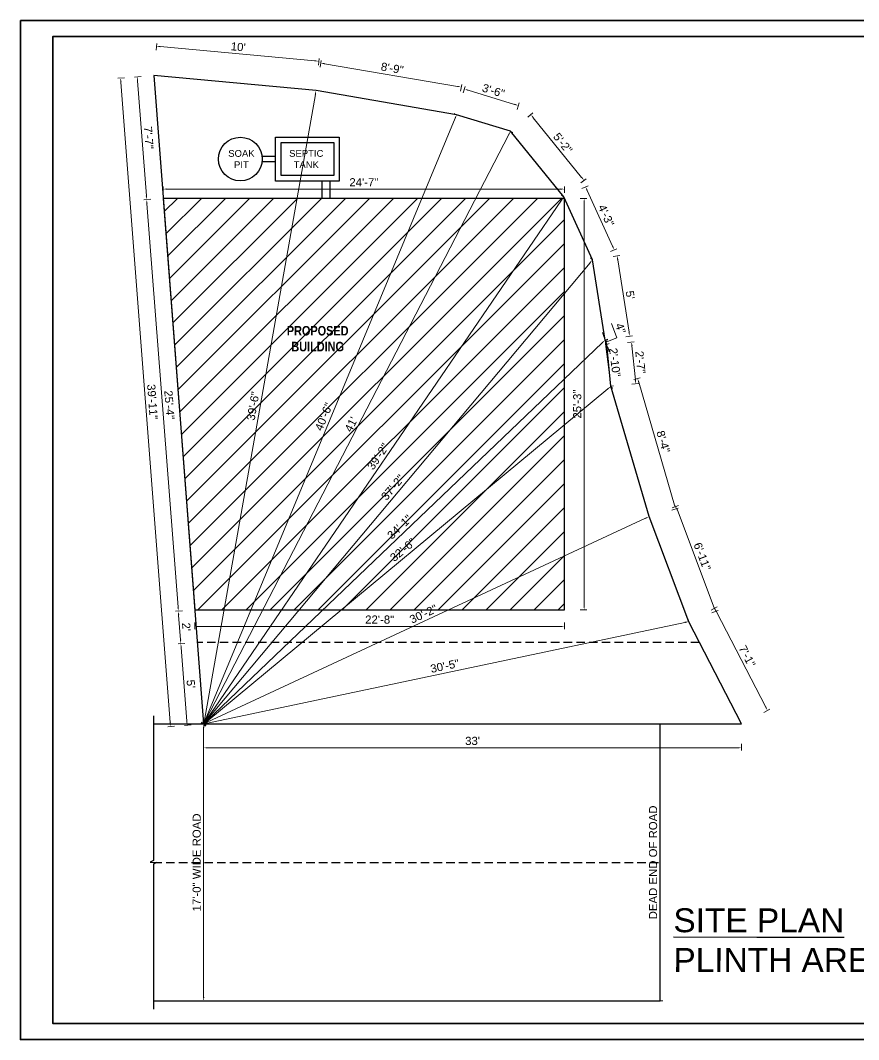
# Model space of a CAD drawing. Header units: inches. Extents: x 100101 to 119806, y -2288 to 8641.
# Drawn here: x 111516 to 112133, y -200 to 551 of the extents above; entities that cross this region are included whole.
import ezdxf

# ---------------------------------------------------------------- set-up
doc = ezdxf.new("R2010")
doc.units = ezdxf.units.IN
doc.header["$LTSCALE"] = 0.5
doc.header["$MEASUREMENT"] = 0
doc.header["$PDMODE"] = 66
doc.linetypes.add('DASHED2', pattern=[0.375, 0.25, -0.125])
doc.layers.add('DIMENSION', color=5, linetype='Continuous')
doc.layers.add('plan wall', color=7, linetype='Continuous')
for name, color, linetype, lineweight in [('door', 202, 'Continuous', 5), ('steps', 253, 'Continuous', 20), ('Toilet', 7, 'Continuous', 25), ('WALL - A', 1, 'Continuous', 40)]:
    doc.layers.add(name, color=color, linetype=linetype, lineweight=lineweight)
doc.layers.add('Normal Wall', color=7, linetype='Continuous', lineweight=35, true_color=0xffaf89)
doc.styles.add('Lettring Text', font='arial.ttf')
doc.styles.get("Standard").update_dxf_attribs({"font": 'arial.ttf'})
doc.dimstyles.new('Copy of Standard', dxfattribs={"dimtxt": 6, "dimasz": 2.875, "dimexe": 2, "dimexo": 4, "dimgap": 2, "dimtad": 1, "dimdec": 0, "dimrnd": 1, "dimzin": 0, "dimdsep": 46, "dimlunit": 4, "dimtxsty": 'Lettring Text', "dimcen": 0.1, "dimclrd": 7, "dimclre": 7, "dimclrt": 7, "dimazin": 0, "dimtfac": 0.645, "dimtdec": 0, "dimtmove": 1, "dimatfit": 0, "dimfxl": 3, "dimfxlon": 1, "dimtfillclr": 256, "dimtolj": 1, "dimtzin": 0, "dimlwd": -1, "dimlwe": -1, "dimarcsym": 2})

# ---------------------------------------------------------------- blocks, each defined once
blk = doc.blocks.new('*D1101')
at = {"layer": 'Defpoints', "color": 0, "ltscale": 0.5, "transparency": 16777216}
for p in [(111615.71, 531.62), (111613.72, 510.02), (111733.23, 498.97)]:
    blk.add_point(p, dxfattribs=at)
at = {"layer": 'steps', "color": 7, "ltscale": 0.5, "transparency": 16777216}
for p, q in [((111615.44, 528.63), (111615.9, 533.61)), ((111732.36, 520.84), (111618.58, 531.36)), ((111734.95, 517.59), (111735.41, 522.57))]:
    blk.add_line(p, q, dxfattribs=at)
for points in [[(111618.62, 531.83), (111618.53, 530.88), (111615.71, 531.62)], [(111732.41, 521.32), (111732.32, 520.37), (111735.23, 520.58)]]:
    blk.add_solid(points, dxfattribs=at)
at = {"layer": 'steps', "color": 7, "ltscale": 0.5, "transparency": 16777216, "insert": (111675.94, 531.14), "char_height": 6, "attachment_point": 5, "rotation": 354.72129, "style": 'Lettring Text'}
blk.add_mtext("\\A1;10'", dxfattribs=at)
blk = doc.blocks.new('*D1102')
at = {"layer": 'Defpoints', "color": 0, "ltscale": 0.5, "transparency": 16777216}
for p in [(111736.71, 519.25), (111733.23, 498.97), (111836.74, 481.21)]:
    blk.add_point(p, dxfattribs=at)
at = {"layer": 'steps', "color": 7, "ltscale": 0.5, "transparency": 16777216}
for p, q in [((111736.2, 516.29), (111737.05, 521.22)), ((111837.39, 501.98), (111739.54, 518.76)), ((111839.71, 498.53), (111840.56, 503.46))]:
    blk.add_line(p, q, dxfattribs=at)
for points in [[(111739.62, 519.24), (111739.46, 518.29), (111736.71, 519.25)], [(111837.47, 502.45), (111837.3, 501.5), (111840.22, 501.49)]]:
    blk.add_solid(points, dxfattribs=at)
at = {"layer": 'steps', "color": 7, "ltscale": 0.5, "transparency": 16777216, "insert": (111789.32, 515.36), "char_height": 6, "attachment_point": 5, "rotation": 350.26378, "style": 'Lettring Text'}
blk.add_mtext('\\A1;8\'-9"', dxfattribs=at)
blk = doc.blocks.new('*D1103')
at = {"layer": 'Defpoints', "color": 0, "ltscale": 0.5, "transparency": 16777216}
for p in [(111842.48, 500.05), (111836.74, 481.21), (111876.46, 469.12)]:
    blk.add_point(p, dxfattribs=at)
at = {"layer": 'steps', "color": 7, "ltscale": 0.5, "transparency": 16777216}
for p, q in [((111841.6, 497.18), (111843.06, 501.97)), ((111879.45, 488.8), (111845.23, 499.22)), ((111881.32, 485.09), (111882.78, 489.88))]:
    blk.add_line(p, q, dxfattribs=at)
for points in [[(111845.37, 499.67), (111845.09, 498.76), (111842.48, 500.05)], [(111879.59, 489.26), (111879.31, 488.34), (111882.2, 487.96)]]:
    blk.add_solid(points, dxfattribs=at)
at = {"layer": 'steps', "color": 7, "ltscale": 0.5, "transparency": 16777216, "insert": (111863.81, 498.85), "char_height": 6, "attachment_point": 5, "rotation": 343.06803, "style": 'Lettring Text'}
blk.add_mtext('\\A1;3\'-6"', dxfattribs=at)
blk = doc.blocks.new('*D1104')
at = {"layer": 'Defpoints', "color": 0, "ltscale": 0.5, "transparency": 16777216}
for p in [(111891.4, 481.22), (111876.46, 469.12), (111915.66, 420.72)]:
    blk.add_point(p, dxfattribs=at)
at = {"layer": 'steps', "color": 7, "ltscale": 0.5, "transparency": 16777216}
for p, q in [((111889.07, 479.33), (111892.95, 482.48)), ((111928.79, 435.06), (111893.21, 478.99)), ((111928.27, 430.93), (111932.15, 434.08))]:
    blk.add_line(p, q, dxfattribs=at)
for points in [[(111893.58, 479.29), (111892.84, 478.68), (111891.4, 481.22)], [(111929.16, 435.36), (111928.42, 434.75), (111930.6, 432.82)]]:
    blk.add_solid(points, dxfattribs=at)
at = {"layer": 'steps', "color": 7, "ltscale": 0.5, "transparency": 16777216, "insert": (111914.93, 460.21), "char_height": 6, "attachment_point": 5, "rotation": 309.00306, "style": 'Lettring Text'}
blk.add_mtext('\\A1;5\'-2"', dxfattribs=at)
blk = doc.blocks.new('*D1111')
at = {"layer": 'Defpoints', "color": 0, "ltscale": 0.5, "transparency": 16777216}
for p in [(111931.66, 428.02), (111915.66, 420.72), (111936.79, 374.4)]:
    blk.add_point(p, dxfattribs=at)
at = {"layer": 'steps', "color": 7, "ltscale": 0.5, "transparency": 16777216}
for p, q in [((111928.93, 426.78), (111933.48, 428.85)), ((111951.6, 384.32), (111932.85, 425.41)), ((111950.06, 380.46), (111954.61, 382.54))]:
    blk.add_line(p, q, dxfattribs=at)
for points in [[(111933.29, 425.6), (111932.41, 425.21), (111931.66, 428.02)], [(111952.03, 384.52), (111951.16, 384.12), (111952.79, 381.71)]]:
    blk.add_solid(points, dxfattribs=at)
at = {"layer": 'steps', "color": 7, "ltscale": 0.5, "transparency": 16777216, "insert": (111946.83, 406.97), "char_height": 6, "attachment_point": 5, "rotation": 294.52682, "style": 'Lettring Text'}
blk.add_mtext('\\A1;4\'-3"', dxfattribs=at)
blk = doc.blocks.new('*D1112')
at = {"layer": 'Defpoints', "color": 0, "ltscale": 0.5, "transparency": 16777216}
for p in [(111954.9, 377.24), (111936.79, 374.4), (111946.06, 315.28)]:
    blk.add_point(p, dxfattribs=at)
at = {"layer": 'steps', "color": 7, "ltscale": 0.5, "transparency": 16777216}
for p, q in [((111951.94, 376.78), (111956.87, 377.55)), ((111963.72, 320.96), (111955.34, 374.4)), ((111961.2, 317.66), (111966.14, 318.43))]:
    blk.add_line(p, q, dxfattribs=at)
for points in [[(111955.82, 374.48), (111954.87, 374.33), (111954.9, 377.24)], [(111964.2, 321.04), (111963.25, 320.89), (111964.17, 318.12)]]:
    blk.add_solid(points, dxfattribs=at)
at = {"layer": 'steps', "color": 7, "ltscale": 0.5, "transparency": 16777216, "insert": (111964.52, 348.46), "char_height": 6, "attachment_point": 5, "rotation": 278.91029, "style": 'Lettring Text'}
blk.add_mtext("\\A1;5'", dxfattribs=at)
blk = doc.blocks.new('*D1113')
at = {"layer": 'Defpoints', "color": 0, "ltscale": 0.5, "transparency": 16777216}
for p in [(111947.24, 311.96), (111965.54, 313.81), (111950.34, 281.19)]:
    blk.add_point(p, dxfattribs=at)
at = {"layer": 'steps', "color": 7, "ltscale": 0.5, "transparency": 16777216}
for p, q in [((111962.56, 313.51), (111967.53, 314.01)), ((111968.35, 285.9), (111965.83, 310.95)), ((111965.66, 282.73), (111970.63, 283.24))]:
    blk.add_line(p, q, dxfattribs=at)
for points in [[(111966.31, 311), (111965.35, 310.9), (111965.54, 313.81)], [(111968.83, 285.94), (111967.88, 285.85), (111968.64, 283.04)]]:
    blk.add_solid(points, dxfattribs=at)
at = {"layer": 'steps', "color": 7, "ltscale": 0.5, "transparency": 16777216, "insert": (111972.08, 298.92), "char_height": 6, "attachment_point": 5, "rotation": 275.753, "style": 'Lettring Text'}
blk.add_mtext('\\A1;2\'-7"', dxfattribs=at)
blk = doc.blocks.new('*D1114')
at = {"layer": 'Defpoints', "color": 0, "ltscale": 0.5, "transparency": 16777216}
for p in [(111969.99, 286.93), (111950.34, 281.19), (111978.39, 185.21)]:
    blk.add_point(p, dxfattribs=at)
at = {"layer": 'steps', "color": 7, "ltscale": 0.5, "transparency": 16777216}
for p, q in [((111967.11, 286.09), (111971.91, 287.49)), ((111997.23, 193.71), (111970.8, 284.17)), ((111995.16, 190.11), (111999.96, 191.51))]:
    blk.add_line(p, q, dxfattribs=at)
for points in [[(111971.26, 284.31), (111970.34, 284.04), (111969.99, 286.93)], [(111997.69, 193.85), (111996.77, 193.58), (111998.04, 190.95)]]:
    blk.add_solid(points, dxfattribs=at)
at = {"layer": 'steps', "color": 7, "ltscale": 0.5, "transparency": 16777216, "insert": (111988.87, 240.36), "char_height": 6, "attachment_point": 5, "rotation": 286.28903, "style": 'Lettring Text'}
blk.add_mtext('\\A1;8\'-4"', dxfattribs=at)
blk = doc.blocks.new('*D1115')
at = {"layer": 'Defpoints', "color": 0, "ltscale": 0.5, "transparency": 16777216}
for p in [(111998.25, 192.71), (111978.39, 185.21), (112007.6, 107.88)]:
    blk.add_point(p, dxfattribs=at)
at = {"layer": 'steps', "color": 7, "ltscale": 0.5, "transparency": 16777216}
for p, q in [((111995.44, 191.65), (112000.12, 193.42)), ((112026.45, 118.08), (111999.27, 190.02)), ((112024.66, 114.33), (112029.34, 116.09))]:
    blk.add_line(p, q, dxfattribs=at)
for points in [[(111999.72, 190.19), (111998.82, 189.86), (111998.25, 192.71)], [(112026.9, 118.25), (112026, 117.91), (112027.47, 115.39)]]:
    blk.add_solid(points, dxfattribs=at)
at = {"layer": 'steps', "color": 7, "ltscale": 0.5, "transparency": 16777216, "insert": (112017.6, 155.84), "char_height": 6, "attachment_point": 5, "rotation": 290.69781, "style": 'Lettring Text'}
blk.add_mtext('\\A1;6\'-11"', dxfattribs=at)
blk = doc.blocks.new('*D1116')
at = {"layer": 'Defpoints', "color": 0, "ltscale": 0.5, "transparency": 16777216}
for p in [(112026.77, 117.78), (112007.6, 107.88), (112046.48, 32.59)]:
    blk.add_point(p, dxfattribs=at)
at = {"layer": 'steps', "color": 7, "ltscale": 0.5, "transparency": 16777216}
for p, q in [((112024.1, 116.4), (112028.54, 118.7)), ((112064.33, 45.04), (112028.09, 115.22)), ((112062.98, 41.11), (112067.43, 43.4))]:
    blk.add_line(p, q, dxfattribs=at)
for points in [[(112028.51, 115.44), (112027.66, 115), (112026.77, 117.78)], [(112064.76, 45.26), (112063.9, 44.82), (112065.65, 42.49)]]:
    blk.add_solid(points, dxfattribs=at)
at = {"layer": 'steps', "color": 7, "ltscale": 0.5, "transparency": 16777216, "insert": (112050.66, 82.43), "char_height": 6, "attachment_point": 5, "rotation": 297.3116, "style": 'Lettring Text'}
blk.add_mtext('\\A1;7\'-1"', dxfattribs=at)
blk = doc.blocks.new('*D1117')
at = {"layer": 'Defpoints', "color": 0, "ltscale": 0.5, "transparency": 16777216}
for p in [(111650.48, 32.59), (112046.48, 32.59), (112046.48, 14.99)]:
    blk.add_point(p, dxfattribs=at)
at = {"layer": 'steps', "color": 7, "ltscale": 0.5, "transparency": 16777216}
for p, q in [((111650.48, 17.99), (111650.48, 12.99)), ((112046.48, 17.99), (112046.48, 12.99)), ((111653.36, 14.99), (112043.61, 14.99))]:
    blk.add_line(p, q, dxfattribs=at)
for points in [[(111653.36, 15.47), (111653.36, 14.51), (111650.48, 14.99)], [(112043.61, 15.47), (112043.61, 14.51), (112046.48, 14.99)]]:
    blk.add_solid(points, dxfattribs=at)
at = {"layer": 'steps', "color": 7, "ltscale": 0.5, "transparency": 16777216, "insert": (111848.48, 20.06), "char_height": 6, "attachment_point": 5, "style": 'Lettring Text'}
blk.add_mtext("\\A1;33'", dxfattribs=at)
blk = doc.blocks.new('*D1118')
at = {"layer": 'Defpoints', "color": 0, "ltscale": 0.5, "transparency": 16777216}
for p in [(111613.72, 510.02), (111626.09, 30.71), (111650.48, 32.59)]:
    blk.add_point(p, dxfattribs=at)
at = {"layer": 'steps', "color": 7, "ltscale": 0.5, "transparency": 16777216}
for p, q in [((111592.31, 508.37), (111587.33, 507.98)), ((111589.54, 505.27), (111625.86, 33.58)), ((111629.08, 30.94), (111624.09, 30.56))]:
    blk.add_line(p, q, dxfattribs=at)
for points in [[(111590.02, 505.31), (111589.06, 505.23), (111589.32, 508.14)], [(111626.34, 33.61), (111625.39, 33.54), (111626.09, 30.71)]]:
    blk.add_solid(points, dxfattribs=at)
at = {"layer": 'steps', "color": 7, "ltscale": 0.5, "transparency": 16777216, "insert": (111612.75, 269.81), "char_height": 6, "attachment_point": 5, "rotation": 274.40348, "style": 'Lettring Text'}
blk.add_mtext('\\A1;39\'-11"', dxfattribs=at)
blk = doc.blocks.new('*D1119')
at = {"layer": 'Defpoints', "color": 0, "ltscale": 0.5, "transparency": 16777216}
for p in [(111620.68, 426.42), (111620.68, 419.59), (111916.17, 419.59)]:
    blk.add_point(p, dxfattribs=at)
at = {"layer": 'steps', "color": 7, "ltscale": 0.5, "transparency": 16777216}
for p, q in [((111620.68, 423.59), (111620.68, 428.42)), ((111916.17, 423.59), (111916.17, 428.42)), ((111913.3, 426.42), (111623.56, 426.42))]:
    blk.add_line(p, q, dxfattribs=at)
for points in [[(111623.56, 426.9), (111623.56, 425.94), (111620.68, 426.42)], [(111913.3, 426.9), (111913.3, 425.94), (111916.17, 426.42)]]:
    blk.add_solid(points, dxfattribs=at)
at = {"layer": 'steps', "color": 7, "ltscale": 0.5, "transparency": 16777216, "insert": (111768.43, 431.44), "char_height": 6, "attachment_point": 5, "style": 'Lettring Text'}
blk.add_mtext('\\A1;24\'-7"', dxfattribs=at)
blk = doc.blocks.new('*D1120')
at = {"layer": 'Defpoints', "color": 0, "ltscale": 0.5, "transparency": 16777216}
for p in [(111620.68, 419.59), (111631.85, 115.65), (111644.01, 116.59)]:
    blk.add_point(p, dxfattribs=at)
at = {"layer": 'steps', "color": 7, "ltscale": 0.5, "transparency": 16777216}
for p, q in [((111611.51, 418.88), (111606.52, 418.5)), ((111608.74, 415.79), (111631.63, 118.52)), ((111634.84, 115.88), (111629.86, 115.5))]:
    blk.add_line(p, q, dxfattribs=at)
for points in [[(111609.22, 415.82), (111608.26, 415.75), (111608.52, 418.65)], [(111632.11, 118.56), (111631.15, 118.48), (111631.85, 115.65)]]:
    blk.add_solid(points, dxfattribs=at)
at = {"layer": 'steps', "color": 7, "ltscale": 0.5, "transparency": 16777216, "insert": (111625.23, 267.54), "char_height": 6, "attachment_point": 5, "rotation": 274.40348, "style": 'Lettring Text'}
blk.add_mtext('\\A1;25\'-4"', dxfattribs=at)
blk = doc.blocks.new('*D1121')
at = {"layer": 'Defpoints', "color": 0, "ltscale": 0.5, "transparency": 16777216}
for p in [(111644.01, 116.59), (111916.17, 116.59), (111916.17, 104.32)]:
    blk.add_point(p, dxfattribs=at)
at = {"layer": 'steps', "color": 7, "ltscale": 0.5, "transparency": 16777216}
for p, q in [((111644.01, 107.32), (111644.01, 102.32)), ((111916.17, 107.32), (111916.17, 102.32)), ((111646.89, 104.32), (111913.3, 104.32))]:
    blk.add_line(p, q, dxfattribs=at)
for points in [[(111646.89, 104.8), (111646.89, 103.84), (111644.01, 104.32)], [(111913.3, 104.8), (111913.3, 103.84), (111916.17, 104.32)]]:
    blk.add_solid(points, dxfattribs=at)
at = {"layer": 'steps', "color": 7, "ltscale": 0.5, "transparency": 16777216, "insert": (111780.09, 109.38), "char_height": 6, "attachment_point": 5, "style": 'Lettring Text'}
blk.add_mtext('\\A1;22\'-8"', dxfattribs=at)
blk = doc.blocks.new('*D1109')
at = {"layer": 'Defpoints', "color": 0, "ltscale": 0.5, "transparency": 16777216}
for p in [(111916.17, 419.59), (111930.63, 419.59), (111916.17, 116.59)]:
    blk.add_point(p, dxfattribs=at)
at = {"layer": 'steps', "color": 7, "ltscale": 0.5, "transparency": 16777216}
for p, q in [((111927.63, 419.59), (111932.63, 419.59)), ((111930.63, 119.46), (111930.63, 416.71)), ((111927.63, 116.59), (111932.63, 116.59))]:
    blk.add_line(p, q, dxfattribs=at)
for points in [[(111930.16, 416.71), (111931.11, 416.71), (111930.63, 419.59)], [(111930.16, 119.46), (111931.11, 119.46), (111930.63, 116.59)]]:
    blk.add_solid(points, dxfattribs=at)
at = {"layer": 'steps', "color": 7, "ltscale": 0.5, "transparency": 16777216, "insert": (111925.57, 268.09), "char_height": 6, "attachment_point": 5, "rotation": 90, "style": 'Lettring Text'}
blk.add_mtext('\\A1;25\'-3"', dxfattribs=at)
blk = doc.blocks.new('*D1110')
at = {"layer": 'Defpoints', "color": 0, "ltscale": 0.5, "transparency": 16777216}
for p in [(111733.23, 498.97), (111650.48, 32.59), (111650.48, 32.59)]:
    blk.add_point(p, dxfattribs=at)
at = {"layer": 'steps', "color": 7, "ltscale": 0.5, "transparency": 16777216}
for p, q in [((111732.73, 496.14), (111650.99, 35.42)), ((111733.23, 498.97), (111731.26, 499.32)), ((111650.48, 32.59), (111648.51, 32.94))]:
    blk.add_line(p, q, dxfattribs=at)
for points in [[(111732.26, 496.23), (111733.2, 496.06), (111733.23, 498.97)], [(111650.51, 35.5), (111651.46, 35.34), (111650.48, 32.59)]]:
    blk.add_solid(points, dxfattribs=at)
at = {"layer": 'steps', "color": 7, "ltscale": 0.5, "transparency": 16777216, "insert": (111686.87, 266.67), "char_height": 6, "attachment_point": 5, "rotation": 79.93926, "style": 'Lettring Text'}
blk.add_mtext('\\A1;39\'-6"', dxfattribs=at)
blk = doc.blocks.new('*D1105')
at = {"layer": 'Defpoints', "color": 0, "ltscale": 0.5, "transparency": 16777216}
for p in [(111936.79, 374.4), (111936.79, 374.4), (111650.48, 32.59)]:
    blk.add_point(p, dxfattribs=at)
at = {"layer": 'steps', "color": 7, "ltscale": 0.5, "transparency": 16777216}
for p, q in [((111936.79, 374.4), (111935.26, 375.69)), ((111652.33, 34.79), (111934.95, 372.2)), ((111650.48, 32.59), (111648.95, 33.87))]:
    blk.add_line(p, q, dxfattribs=at)
for points in [[(111934.58, 372.51), (111935.31, 371.89), (111936.79, 374.4)], [(111651.96, 35.1), (111652.7, 34.49), (111650.48, 32.59)]]:
    blk.add_solid(points, dxfattribs=at)
at = {"layer": 'steps', "color": 7, "ltscale": 0.5, "transparency": 16777216, "insert": (111789.75, 206.75), "char_height": 6, "attachment_point": 5, "rotation": 50.05013, "style": 'Lettring Text'}
blk.add_mtext('\\A1;37\'-2"', dxfattribs=at)
blk = doc.blocks.new('*D1106')
at = {"layer": 'Defpoints', "color": 0, "ltscale": 0.5, "transparency": 16777216}
for p in [(111946.06, 315.28), (111650.48, 32.59), (111650.48, 32.59)]:
    blk.add_point(p, dxfattribs=at)
at = {"layer": 'steps', "color": 7, "ltscale": 0.5, "transparency": 16777216}
for p, q in [((111946.06, 315.28), (111947.44, 313.84)), ((111943.98, 313.29), (111652.56, 34.58)), ((111650.48, 32.59), (111651.87, 31.14))]:
    blk.add_line(p, q, dxfattribs=at)
for points in [[(111943.65, 313.64), (111944.31, 312.95), (111946.06, 315.28)], [(111652.23, 34.92), (111652.89, 34.23), (111650.48, 32.59)]]:
    blk.add_solid(points, dxfattribs=at)
at = {"layer": 'steps', "color": 7, "ltscale": 0.5, "transparency": 16777216, "insert": (111794.77, 177.6), "char_height": 6, "attachment_point": 5, "rotation": 43.72363, "style": 'Lettring Text'}
blk.add_mtext('\\A1;34\'-1"', dxfattribs=at)
blk = doc.blocks.new('*D1107')
at = {"layer": 'Defpoints', "color": 0, "ltscale": 0.5, "transparency": 16777216}
for p in [(111950.34, 281.19), (111650.48, 32.59), (111650.48, 32.59)]:
    blk.add_point(p, dxfattribs=at)
at = {"layer": 'steps', "color": 7, "ltscale": 0.5, "transparency": 16777216}
for p, q in [((111948.13, 279.36), (111652.7, 34.42)), ((111950.34, 281.19), (111951.62, 279.65)), ((111650.48, 32.59), (111651.76, 31.05))]:
    blk.add_line(p, q, dxfattribs=at)
for points in [[(111947.82, 279.73), (111948.43, 278.99), (111950.34, 281.19)], [(111652.39, 34.79), (111653, 34.06), (111650.48, 32.59)]]:
    blk.add_solid(points, dxfattribs=at)
at = {"layer": 'steps', "color": 7, "ltscale": 0.5, "transparency": 16777216, "insert": (111797.18, 160.79), "char_height": 6, "attachment_point": 5, "rotation": 39.66118, "style": 'Lettring Text'}
blk.add_mtext('\\A1;32\'-6"', dxfattribs=at)
blk = doc.blocks.new('*D1108')
at = {"layer": 'Defpoints', "color": 0, "ltscale": 0.5, "transparency": 16777216}
for p in [(111978.39, 185.21), (111650.48, 32.59), (111650.48, 32.59)]:
    blk.add_point(p, dxfattribs=at)
at = {"layer": 'steps', "color": 7, "ltscale": 0.5, "transparency": 16777216}
for p, q in [((111975.78, 184), (111653.09, 33.8)), ((111978.39, 185.21), (111979.23, 183.4)), ((111650.48, 32.59), (111651.33, 30.78))]:
    blk.add_line(p, q, dxfattribs=at)
for points in [[(111975.58, 184.43), (111975.98, 183.56), (111978.39, 185.21)], [(111652.89, 34.24), (111653.29, 33.37), (111650.48, 32.59)]]:
    blk.add_solid(points, dxfattribs=at)
at = {"layer": 'steps', "color": 7, "ltscale": 0.5, "transparency": 16777216, "insert": (111812.3, 113.49), "char_height": 6, "attachment_point": 5, "rotation": 24.95921, "style": 'Lettring Text'}
blk.add_mtext('\\A1;30\'-2"', dxfattribs=at)
blk = doc.blocks.new('*D1099')
at = {"layer": 'Defpoints', "color": 0, "ltscale": 0.5, "transparency": 16777216}
for p in [(112007.6, 107.88), (112007.6, 107.88), (111650.48, 32.59)]:
    blk.add_point(p, dxfattribs=at)
at = {"layer": 'steps', "color": 7, "ltscale": 0.5, "transparency": 16777216}
for p, q in [((111653.3, 33.18), (112004.79, 107.29)), ((112007.6, 107.88), (112007.19, 109.84)), ((111650.48, 32.59), (111650.07, 34.55))]:
    blk.add_line(p, q, dxfattribs=at)
for points in [[(112004.69, 107.76), (112004.89, 106.82), (112007.6, 107.88)], [(111653.2, 33.65), (111653.4, 32.71), (111650.48, 32.59)]]:
    blk.add_solid(points, dxfattribs=at)
at = {"layer": 'steps', "color": 7, "ltscale": 0.5, "transparency": 16777216, "insert": (111828, 75.19), "char_height": 6, "attachment_point": 5, "rotation": 11.90546, "style": 'Lettring Text'}
blk.add_mtext('\\A1;30\'-5"', dxfattribs=at)
blk = doc.blocks.new('*D1100')
at = {"layer": 'Defpoints', "color": 0, "ltscale": 0.5, "transparency": 16777216}
for p in [(111946.06, 315.28), (111950.34, 281.19), (111950.34, 281.19)]:
    blk.add_point(p, dxfattribs=at)
at = {"layer": 'steps', "color": 7, "ltscale": 0.5, "transparency": 16777216}
for p, q in [((111946.06, 315.28), (111948.04, 315.53)), ((111946.42, 312.43), (111949.98, 284.04)), ((111950.34, 281.19), (111952.32, 281.44))]:
    blk.add_line(p, q, dxfattribs=at)
for points in [[(111946.89, 312.49), (111945.94, 312.37), (111946.06, 315.28)], [(111950.46, 284.1), (111949.51, 283.98), (111950.34, 281.19)]]:
    blk.add_solid(points, dxfattribs=at)
at = {"layer": 'steps', "color": 7, "ltscale": 0.5, "transparency": 16777216, "insert": (111953.22, 298.87), "char_height": 6, "attachment_point": 5, "rotation": 277.1541, "style": 'Lettring Text'}
blk.add_mtext('\\A1;2\'-10"', dxfattribs=at)
blk = doc.blocks.new('*D1122')
at = {"layer": 'Defpoints', "color": 0, "ltscale": 0.5, "transparency": 16777216}
for p in [(111946.06, 315.28), (111946.06, 315.28), (111947.24, 311.96)]:
    blk.add_point(p, dxfattribs=at)
at = {"layer": 'steps', "color": 7, "ltscale": 0.5, "transparency": 16777216}
for p, q in [((111954.6, 316.98), (111950.87, 327.48)), ((111945.1, 317.99), (111944.14, 320.7)), ((111946.06, 315.28), (111947.95, 315.95)), ((111947.24, 311.96), (111946.06, 315.28)), ((111947.24, 311.96), (111946.06, 315.28)), ((111946.65, 313.62), (111954.6, 316.98)), ((111947.24, 311.96), (111949.12, 312.63)), ((111948.2, 309.26), (111949.16, 306.55))]:
    blk.add_line(p, q, dxfattribs=at)
for points in [[(111945.55, 318.15), (111944.65, 317.83), (111946.06, 315.28)], [(111948.65, 309.42), (111947.75, 309.09), (111947.24, 311.96)]]:
    blk.add_solid(points, dxfattribs=at)
at = {"layer": 'steps', "color": 7, "ltscale": 0.5, "transparency": 16777216, "insert": (111957.44, 323.9), "char_height": 6, "attachment_point": 5, "rotation": 289.55693, "style": 'Lettring Text'}
blk.add_mtext('\\A1;4"', dxfattribs=at)
blk = doc.blocks.new('*D1126')
at = {"layer": 'Defpoints', "color": 0, "ltscale": 0.5, "transparency": 16777216}
for p in [(111986.48, 32.59), (111986.48, 32.59), (111986.48, -171.41)]:
    blk.add_point(p, dxfattribs=at)
at = {"layer": 'steps', "color": 7, "ltscale": 0.5, "transparency": 16777216}
for p, q in [((111986.48, 32.59), (111988.48, 32.59)), ((111986.48, -168.54), (111986.48, 29.71)), ((111986.48, -171.41), (111988.48, -171.41))]:
    blk.add_line(p, q, dxfattribs=at)
for points in [[(111986, 29.71), (111986.96, 29.71), (111986.48, 32.59)], [(111986, -168.54), (111986.96, -168.54), (111986.48, -171.41)]]:
    blk.add_solid(points, dxfattribs=at)
at = {"layer": 'steps', "color": 7, "ltscale": 0.5, "transparency": 16777216, "insert": (111981.38, -69.41), "char_height": 6, "attachment_point": 5, "rotation": 90, "style": 'Lettring Text'}
blk.add_mtext('\\A1;DEAD END OF ROAD', dxfattribs=at)
blk = doc.blocks.new('*D1127')
at = {"layer": 'Defpoints', "color": 0, "ltscale": 0.5, "transparency": 16777216}
for p in [(111848.48, 32.59), (111650.48, -171.41), (111848.48, -171.41)]:
    blk.add_point(p, dxfattribs=at)
at = {"layer": 'steps', "color": 7, "ltscale": 0.5, "transparency": 16777216}
for p, q in [((111653.48, 32.59), (111648.48, 32.59)), ((111650.48, 29.71), (111650.48, -168.54)), ((111653.48, -171.41), (111648.48, -171.41))]:
    blk.add_line(p, q, dxfattribs=at)
for points in [[(111650, 29.71), (111650.96, 29.71), (111650.48, 32.59)], [(111650, -168.54), (111650.96, -168.54), (111650.48, -171.41)]]:
    blk.add_solid(points, dxfattribs=at)
at = {"layer": 'steps', "color": 7, "ltscale": 0.5, "transparency": 16777216, "insert": (111645.38, -69.41), "char_height": 6, "attachment_point": 5, "rotation": 90, "style": 'Lettring Text'}
blk.add_mtext('\\A1;17\'-0" WIDE ROAD', dxfattribs=at)
blk = doc.blocks.new('*D1123')
at = {"layer": 'Defpoints', "color": 0, "transparency": 16777216}
for p in [(111644.01, 116.59), (111633.7, 91.65), (111645.86, 92.59)]:
    blk.add_point(p, dxfattribs=at)
at = {"layer": 'steps', "color": 7, "transparency": 16777216}
for p, q in [((111634.84, 115.88), (111629.86, 115.5)), ((111632.07, 112.79), (111633.48, 94.52)), ((111636.69, 91.88), (111631.7, 91.5))]:
    blk.add_line(p, q, dxfattribs=at)
for points in [[(111632.55, 112.82), (111631.59, 112.75), (111631.85, 115.65)], [(111633.96, 94.56), (111633, 94.48), (111633.7, 91.65)]]:
    blk.add_solid(points, dxfattribs=at)
at = {"layer": 'steps', "color": 7, "transparency": 16777216, "insert": (111637.77, 104.04), "char_height": 6, "attachment_point": 5, "rotation": 274.40348, "style": 'Lettring Text'}
blk.add_mtext("\\A1;2'", dxfattribs=at)
blk = doc.blocks.new('*D1124')
at = {"layer": 'Defpoints', "color": 0, "transparency": 16777216}
for p in [(111645.86, 92.59), (111638.32, 31.65), (111650.48, 32.59)]:
    blk.add_point(p, dxfattribs=at)
at = {"layer": 'steps', "color": 7, "transparency": 16777216}
for p, q in [((111636.69, 91.88), (111631.7, 91.5)), ((111633.92, 88.79), (111638.1, 34.52)), ((111641.31, 31.88), (111636.33, 31.5))]:
    blk.add_line(p, q, dxfattribs=at)
for points in [[(111634.4, 88.82), (111633.44, 88.75), (111633.7, 91.65)], [(111638.58, 34.56), (111637.62, 34.48), (111638.32, 31.65)]]:
    blk.add_solid(points, dxfattribs=at)
at = {"layer": 'steps', "color": 7, "transparency": 16777216, "insert": (111641.05, 62.04), "char_height": 6, "attachment_point": 5, "rotation": 274.40348, "style": 'Lettring Text'}
blk.add_mtext("\\A1;5'", dxfattribs=at)
blk = doc.blocks.new('*D1125')
at = {"layer": 'Defpoints', "color": 0, "transparency": 16777216}
for p in [(111601.55, 509.08), (111613.72, 510.02), (111620.68, 419.59)]:
    blk.add_point(p, dxfattribs=at)
at = {"layer": 'steps', "color": 7, "transparency": 16777216}
for p, q in [((111604.55, 509.31), (111599.56, 508.92)), ((111608.3, 421.52), (111601.77, 506.21)), ((111611.51, 418.88), (111606.52, 418.5))]:
    blk.add_line(p, q, dxfattribs=at)
for points in [[(111602.25, 506.25), (111601.3, 506.18), (111601.55, 509.08)], [(111608.77, 421.56), (111607.82, 421.48), (111608.52, 418.65)]]:
    blk.add_solid(points, dxfattribs=at)
at = {"layer": 'steps', "color": 7, "transparency": 16777216, "insert": (111610.02, 464.25), "char_height": 6, "attachment_point": 5, "rotation": 274.40348, "style": 'Lettring Text'}
blk.add_mtext('\\A1;7\'-7"', dxfattribs=at)
blk = doc.blocks.new('*D1128')
at = {"layer": 'Defpoints', "color": 0, "ltscale": 0.5, "transparency": 16777216}
for p in [(111836.74, 481.21), (111836.74, 481.21), (111650.48, 32.59)]:
    blk.add_point(p, dxfattribs=at)
at = {"layer": 'steps', "color": 7, "ltscale": 0.5, "transparency": 16777216}
for p, q in [((111836.74, 481.21), (111834.89, 481.98)), ((111651.59, 35.24), (111835.64, 478.56)), ((111650.48, 32.59), (111648.64, 33.36))]:
    blk.add_line(p, q, dxfattribs=at)
for points in [[(111835.2, 478.74), (111836.08, 478.37), (111836.74, 481.21)], [(111651.14, 35.43), (111652.03, 35.06), (111650.48, 32.59)]]:
    blk.add_solid(points, dxfattribs=at)
at = {"layer": 'steps', "color": 7, "ltscale": 0.5, "transparency": 16777216, "insert": (111738.94, 258.84), "char_height": 6, "attachment_point": 5, "rotation": 67.45302, "style": 'Lettring Text'}
blk.add_mtext('\\A1;40\'-6"', dxfattribs=at)
blk = doc.blocks.new('*D1129')
at = {"layer": 'Defpoints', "color": 0, "ltscale": 0.5, "transparency": 16777216}
for p in [(111876.46, 469.12), (111650.48, 32.59), (111650.48, 32.59)]:
    blk.add_point(p, dxfattribs=at)
at = {"layer": 'steps', "color": 7, "ltscale": 0.5, "transparency": 16777216}
for p, q in [((111875.14, 466.57), (111651.81, 35.14)), ((111876.46, 469.12), (111878.24, 468.2)), ((111650.48, 32.59), (111652.26, 31.67))]:
    blk.add_line(p, q, dxfattribs=at)
for points in [[(111874.71, 466.79), (111875.56, 466.35), (111876.46, 469.12)], [(111651.38, 35.36), (111652.23, 34.92), (111650.48, 32.59)]]:
    blk.add_solid(points, dxfattribs=at)
at = {"layer": 'steps', "color": 7, "ltscale": 0.5, "transparency": 16777216, "insert": (111759.02, 253.16), "char_height": 6, "attachment_point": 5, "rotation": 62.63103, "style": 'Lettring Text'}
blk.add_mtext("\\A1;41'", dxfattribs=at)
blk = doc.blocks.new('*D1130')
at = {"layer": 'Defpoints', "color": 0, "ltscale": 0.5, "transparency": 16777216}
for p in [(111915.66, 420.72), (111915.66, 420.72), (111650.48, 32.59)]:
    blk.add_point(p, dxfattribs=at)
at = {"layer": 'steps', "color": 7, "ltscale": 0.5, "transparency": 16777216}
for p, q in [((111915.66, 420.72), (111914.01, 421.85)), ((111652.11, 34.96), (111914.04, 418.35)), ((111650.48, 32.59), (111648.83, 33.72))]:
    blk.add_line(p, q, dxfattribs=at)
for points in [[(111913.64, 418.62), (111914.43, 418.08), (111915.66, 420.72)], [(111651.71, 35.23), (111652.5, 34.69), (111650.48, 32.59)]]:
    blk.add_solid(points, dxfattribs=at)
at = {"layer": 'steps', "color": 7, "ltscale": 0.5, "transparency": 16777216, "insert": (111778.89, 229.51), "char_height": 6, "attachment_point": 5, "rotation": 55.65888, "style": 'Lettring Text'}
blk.add_mtext('\\A1;39\'-2"', dxfattribs=at)

msp = doc.modelspace()

# ---------------------------------------------------------------- hatches: boundary and pattern name
at = {"layer": 'door', "ltscale": 0.5}
h = msp.add_hatch(dxfattribs=at)
h.set_pattern_fill('ANSI31', color=256, scale=100)
h.set_pattern_definition([(45, (197.336, -1165.144), (-8.8388348, 8.8388348), [])])
h.paths.add_polyline_path([(111620.68, 419.59), (111644.01, 116.59), (111916.17, 116.59), (111916.17, 419.59)])
h.paths.add_polyline_path([(111803.9, 102.72), (111825.98, 113), (111820.76, 124.21), (111798.69, 113.93)], flags=9)
h.paths.add_polyline_path([(111791.79, 148.24), (111810.54, 163.78), (111802.65, 173.3), (111783.9, 157.76)], flags=24)
h.paths.add_polyline_path([(111790.29, 164.7), (111807.89, 181.53), (111799.34, 190.46), (111781.74, 173.63)], flags=24)
h.paths.add_polyline_path([(111786.72, 193.44), (111802.36, 212.1), (111792.88, 220.04), (111777.24, 201.37)], flags=24)
h.paths.add_polyline_path([(111777.17, 215.97), (111790.91, 236.07), (111780.7, 243.05), (111766.96, 222.94)], flags=24)
h.paths.add_polyline_path([(111761.46, 244.22), (111767.86, 256.58), (111756.88, 262.27), (111750.48, 249.9)], flags=24)
h.paths.add_polyline_path([(111690.87, 253.61), (111695.13, 277.59), (111682.95, 279.75), (111678.7, 255.77)], flags=24)
h.paths.add_polyline_path([(111740.07, 245.34), (111749.41, 267.83), (111737.99, 272.57), (111728.65, 250.08)], flags=24)
h.paths.add_polyline_path([(111708.5, 303.36), (111760.42, 303.36), (111760.42, 329.39), (111708.5, 329.39)], flags=24)

# ---------------------------------------------------------------- linework, layer by layer
at = {"layer": 'DIMENSION', "ltscale": 7}
for p, q in [((111703.48, 450.51), (111693.45, 450.51)), ((111703.48, 446.51), (111693.45, 446.51)), ((111737.38, 432.32), (111737.38, 419.59)), ((111743.38, 432.32), (111743.38, 419.59))]:
    msp.add_line(p, q, dxfattribs=at)
for points in [[(111703.48, 464.7), (111750.21, 464.7), (111750.21, 432.32), (111703.48, 432.32)], [(111707.48, 460.7), (111746.21, 460.7), (111746.21, 436.32), (111707.48, 436.32)]]:
    msp.add_lwpolyline(points, close=True, dxfattribs=at)
msp.add_circle((111677.5, 448.51), 16.08, dxfattribs=at)
at = {"layer": 'Normal Wall'}
for points in [[(111515.54, 550.65), (112573.55, 550.65), (112573.55, -199.88), (111515.54, -199.88)], [(111515.54, 550.65), (112573.55, 550.65), (112573.55, -199.88), (111515.54, -199.88)], [(112561.64, 538.74), (111539.36, 538.74), (111539.36, -187.97), (112561.64, -187.97)], [(112561.64, 538.74), (111539.36, 538.74), (111539.36, -187.97), (112561.64, -187.97)]]:
    msp.add_lwpolyline(points, close=True, dxfattribs=at)
at = {"layer": 'Toilet'}
for p, q in [((111613.5, 32.59), (111650.48, 32.59)), ((111986.48, -171.41), (111986.48, 32.59)), ((111613.5, -171.41), (111986.48, -171.41))]:
    msp.add_line(p, q, dxfattribs=at)
at = {"layer": 'Toilet', "color": 240, "true_color": 0xed1f24}
msp.add_lwpolyline([(111947.24, 311.96), (111946.06, 315.28), (111936.79, 374.4), (111915.66, 420.72), (111876.46, 469.12), (111836.74, 481.21), (111733.23, 498.97), (111613.72, 510.02), (111650.48, 32.59), (112046.48, 32.59), (112007.6, 107.88), (111978.39, 185.21), (111950.34, 281.19)], close=True, dxfattribs=at)
at = {"layer": 'Toilet'}
msp.add_lwpolyline([(111916.17, 419.59), (111620.68, 419.59), (111644.01, 116.59), (111916.17, 116.59)], close=True, dxfattribs=at)
at = {"layer": 'Toilet', "linetype": 'Continuous'}
msp.add_lwpolyline([(111613.5, 38.59), (111613.5, -67.9), (111611.21, -69.29), (111615.75, -69.54), (111613.5, -70.69), (111613.5, -177.41)], dxfattribs=at)
at = {"layer": 'WALL - A', "linetype": 'DASHED2', "lineweight": -3, "ltscale": 50}
for p, q in [((112015.5, 92.59), (111645.86, 92.59)), ((111613.48, -69.41), (111986.48, -69.41))]:
    msp.add_line(p, q, dxfattribs=at)

# ---------------------------------------------------------------- texts
at = {"layer": 'plan wall', "ltscale": 3, "attachment_point": 7, "rotation": 359.9411}
for s, insert, char_height in [('{\\LSITE PLAN}', (111996.35, -121.04), 17.6118), ('{\\fArial TUR|b0|i0|c162|p34;PLINTH AREA=} {\\fArial TUR|b0|i0|c162|p34;5}97.22 {\\fArial TUR|b0|i0|c162|p34;SQ.FT}', (111996.35, -154.83), 17.61178)]:
    msp.add_mtext(s, dxfattribs=dict(at, insert=insert, char_height=char_height))
at = {"layer": 'steps', "color": 7, "ltscale": 0.3, "char_height": 5, "attachment_point": 8}
for s, insert in [('{\\fArial TUR|b0|i0|c162|p34;S}OAK PIT', (111678.29, 441.85)), ('SEPTIC TANK', (111726.04, 441.85))]:
    msp.add_mtext_dynamic_manual_height_columns(s, width=18.6213, gutter_width=40, heights=[0], dxfattribs=dict(at, insert=insert))
at = {"layer": 'steps', "color": 7, "ltscale": 0.3, "insert": (111734.43, 325.62), "char_height": 7, "width": 55.268, "attachment_point": 2}
msp.add_mtext('{\\fTechnic|b1|i0|c2|p2;PROPOSED BUILDING}', dxfattribs=at)

# ---------------------------------------------------------------- dimensions: what is measured, and where the dimension line sits
at = {"layer": 'steps', "ltscale": 0.5}
for p1, p2, distance, picture, middle in [((111733.23, 498.97), (111613.72, 510.02), -21.7, '*D1101', (111675.94, 531.14)), ((111836.74, 481.21), (111733.23, 498.97), -20.57, '*D1102', (111789.32, 515.36)), ((111613.72, 510.02), (111650.48, 32.59), -24.47, '*D1118', (111612.75, 269.81)), ((111876.46, 469.12), (111836.74, 481.21), -19.7, '*D1103', (111863.81, 498.85)), ((111733.23, 498.97), (111650.48, 32.59), 0, '*D1110', (111686.87, 266.67)), ((111650.48, 32.59), (111836.74, 481.21), 0, '*D1128', (111738.94, 258.84)), ((111915.66, 420.72), (111876.46, 469.12), -19.23, '*D1104', (111914.93, 460.21)), ((111876.46, 469.12), (111650.48, 32.59), 0, '*D1129', (111759.02, 253.16)), ((111936.79, 374.4), (111915.66, 420.72), -17.59, '*D1111', (111946.83, 406.97)), ((111650.48, 32.59), (111915.66, 420.72), 0, '*D1130', (111778.89, 229.51)), ((111620.68, 419.59), (111644.01, 116.59), -12.2, '*D1120', (111625.23, 267.54)), ((111650.48, 32.59), (111936.79, 374.4), 0, '*D1105', (111789.75, 206.75)), ((111946.06, 315.28), (111936.79, 374.4), -18.33, '*D1112', (111964.52, 348.46)), ((111946.06, 315.28), (111650.48, 32.59), 0, '*D1106', (111794.77, 177.6)), ((111946.06, 315.28), (111950.34, 281.19), 0, '*D1100', (111953.22, 298.87)), ((111950.34, 281.19), (111947.24, 311.96), -18.4, '*D1113', (111972.08, 298.92)), ((111978.39, 185.21), (111950.34, 281.19), -20.47, '*D1114', (111988.87, 240.36)), ((111950.34, 281.19), (111650.48, 32.59), 0, '*D1107', (111797.18, 160.79)), ((112007.6, 107.88), (111978.39, 185.21), -21.23, '*D1115', (112017.6, 155.84)), ((111978.39, 185.21), (111650.48, 32.59), 0, '*D1108', (111812.3, 113.49)), ((112046.48, 32.59), (112007.6, 107.88), -21.57, '*D1116', (112050.66, 82.43)), ((111650.48, 32.59), (112007.6, 107.88), 0, '*D1099', (111828, 75.19))]:
    dim = msp.add_aligned_dim(p1=p1, p2=p2, distance=distance, dimstyle='Copy of Standard', dxfattribs=at)
    dim.commit()
    dim.dimension.update_dxf_attribs({"geometry": picture, "text_midpoint": middle})
at = {"layer": 'steps'}
for base, p1, p2, picture, middle in [((111601.55, 509.08), (111620.68, 419.59), (111613.72, 510.02), '*D1125', (111610.02, 464.25)), ((111633.7, 91.65), (111644.01, 116.59), (111645.86, 92.59), '*D1123', (111637.77, 104.04)), ((111638.32, 31.65), (111645.86, 92.59), (111650.48, 32.59), '*D1124', (111641.05, 62.04))]:
    dim = msp.add_linear_dim(base=base, p1=p1, p2=p2, angle=94.40348, dimstyle='Copy of Standard', dxfattribs=at)
    dim.commit()
    dim.dimension.update_dxf_attribs({"geometry": picture, "text_midpoint": middle})
at = {"layer": 'steps', "ltscale": 0.5}
for base, p1, p2, picture, middle in [((111620.68, 426.42), (111916.17, 419.59), (111620.68, 419.59), '*D1119', (111768.43, 431.44)), ((111916.17, 104.32), (111644.01, 116.59), (111916.17, 116.59), '*D1121', (111780.09, 109.38)), ((112046.48, 14.99), (111650.48, 32.59), (112046.48, 32.59), '*D1117', (111848.48, 20.06))]:
    dim = msp.add_linear_dim(base=base, p1=p1, p2=p2, dimstyle='Copy of Standard', dxfattribs=at)
    dim.commit()
    dim.dimension.update_dxf_attribs({"geometry": picture, "text_midpoint": middle})
dim = msp.add_linear_dim(base=(111930.63, 419.59), p1=(111916.17, 116.59), p2=(111916.17, 419.59), angle=90, dimstyle='Copy of Standard', dxfattribs=at)
dim.commit()
dim.dimension.update_dxf_attribs({"geometry": '*D1109', "text_midpoint": (111925.57, 268.09)})
dim = msp.add_linear_dim(base=(111946.06, 315.28), p1=(111947.24, 311.96), p2=(111946.06, 315.28), angle=109.55693, dimstyle='Copy of Standard', dxfattribs=at)
dim.commit()
dim.dimension.update_dxf_attribs({"geometry": '*D1122', "text_midpoint": (111953.93, 318.87), "dimtype": 161})
for base, p1, p2, text, picture, middle in [((111650.48, -171.41), (111848.48, 32.59), (111848.48, -171.41), '17\'-0" WIDE ROAD', '*D1127', (111645.38, -69.41)), ((111986.48, 32.59), (111986.48, -171.41), (111986.48, 32.59), 'DEAD END OF ROAD', '*D1126', (111981.38, -69.41))]:
    dim = msp.add_linear_dim(base=base, p1=p1, p2=p2, angle=90, text=text, dimstyle='Copy of Standard', dxfattribs=at)
    dim.commit()
    dim.dimension.update_dxf_attribs({"geometry": picture, "text_midpoint": middle})

doc.saveas('drawing.dxf')
